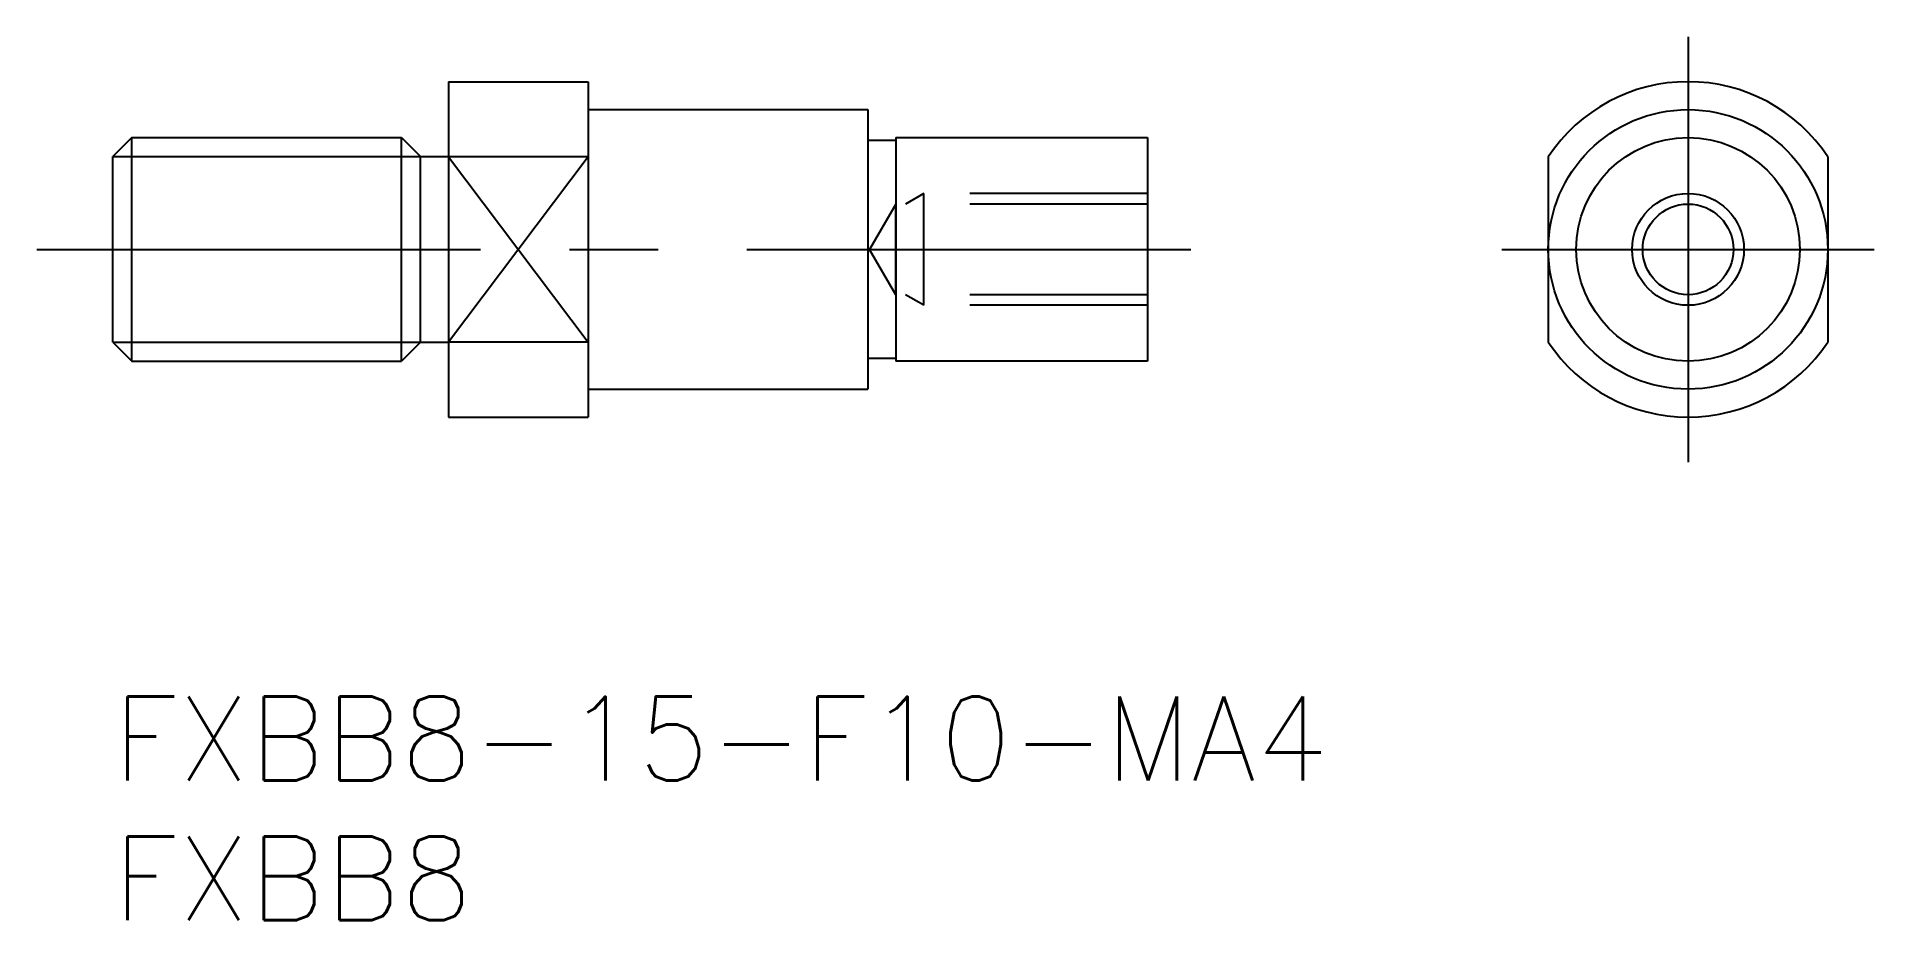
# Model space of a CAD drawing. Extents: x -2.7 to 63, y -8 to 23.6.
import ezdxf

# ---------------------------------------------------------------- set-up
doc = ezdxf.new("R2010")
doc.units = 0
doc.header["$LTSCALE"] = 0.5
doc.linetypes.add('CENTER', pattern=[50.8, 31.75, -6.35, 6.35, -6.35])
doc.linetypes.add('DASHED', pattern=[19.05, 12.7, -6.35])
for name, color, linetype in [('MSM_CENTER', 1, 'CENTER'), ('MSM_CONTINUOUS', 7, 'CONTINUOUS'), ('MSM_DASHED', 4, 'DASHED'), ('MSM_NARROW', 5, 'CONTINUOUS'), ('MSM_PART_NUMBER', 7, 'CONTINUOUS')]:
    doc.layers.add(name, color=color, linetype=linetype)
doc.styles.get("Standard").update_dxf_attribs({"font": 'txt.shx', "height": 3, "bigfont": 'bigfont.shx'})

# ---------------------------------------------------------------- blocks, each defined once
blk = doc.blocks.new('*U5')
at = {"layer": 'MSM_PART_NUMBER'}
blk.add_text('FXBB8-15-F10-MA4', height=3, dxfattribs=at).set_placement((0, -3))
blk = doc.blocks.new('*U6')
at = {"layer": 'MSM_PART_NUMBER'}
blk.add_text('FXBB8', height=3, dxfattribs=at).set_placement((0, -8))

msp = doc.modelspace()

# ---------------------------------------------------------------- linework, layer by layer
at = {"layer": 'MSM_CENTER'}
for p, q in [((56.339, 23.607), (56.339, 8.393)), ((-2.727, 16), (39.678, 16)), ((49.678, 16), (62.999, 16))]:
    msp.add_line(p, q, dxfattribs=at)
at = {"layer": 'MSM_CONTINUOUS'}
for p, q in [((12, 22), (12, 10)), ((12, 22), (17, 22)), ((17, 22), (17, 10)), ((17, 21), (27, 21)), ((27, 21), (27, 11)), ((0.676, 20), (0, 19.323)), ((0.676, 20), (10.323, 20)), ((0.676, 12), (0.676, 20)), ((10.323, 12), (10.323, 20)), ((10.323, 20), (11, 19.323)), ((28, 19.9), (27, 19.9)), ((28, 20), (37, 20)), ((28, 20), (28, 12)), ((37, 20), (37, 12)), ((0, 12.676), (0, 19.323)), ((11, 12.676), (11, 19.323)), ((11, 19.323), (12, 19.323)), ((17, 19.317), (12, 19.317)), ((51.339, 19.317), (51.339, 12.683)), ((61.339, 19.317), (61.339, 12.683)), ((0, 12.676), (0.676, 12)), ((11, 12.676), (10.323, 12)), ((11, 12.676), (12, 12.676)), ((17, 12.683), (12, 12.683)), ((0.676, 12), (10.323, 12)), ((28, 12.1), (27, 12.1)), ((37, 12), (28, 12)), ((17, 11), (27, 11)), ((12, 10), (17, 10))]:
    msp.add_line(p, q, dxfattribs=at)
for radius in [5, 4, 1.621]:
    msp.add_circle((56.339, 16), radius, dxfattribs=at)
for start, end in [(33.55731, 146.44269), (213.55731, 326.44269)]:
    msp.add_arc((56.339, 16), 6, start, end, dxfattribs=at)
at = {"layer": 'MSM_DASHED'}
for p, q in [((29, 18), (28.344, 17.621)), ((37, 18), (29, 18)), ((29, 14), (29, 18)), ((28, 17.621), (27.064, 16)), ((37, 17.621), (28, 17.621)), ((28, 14.379), (28, 17.621)), ((28, 14.379), (27.064, 16)), ((37, 14.379), (28, 14.379)), ((29, 14), (28.344, 14.379)), ((37, 14), (29, 14))]:
    msp.add_line(p, q, dxfattribs=at)
at = {"layer": 'MSM_NARROW'}
for p, q in [((0, 19.323), (11, 19.323)), ((17, 19.317), (12, 12.683)), ((12, 19.317), (17, 12.683)), ((0, 12.676), (11, 12.676))]:
    msp.add_line(p, q, dxfattribs=at)
msp.add_circle((56.339, 16), 2, dxfattribs=at)

# ---------------------------------------------------------------- block references
at = {"layer": 'MSM_CONTINUOUS'}
for name in ['*U5', '*U6']:
    msp.add_blockref(name, (0, 0), dxfattribs=at)

doc.saveas('drawing.dxf')
